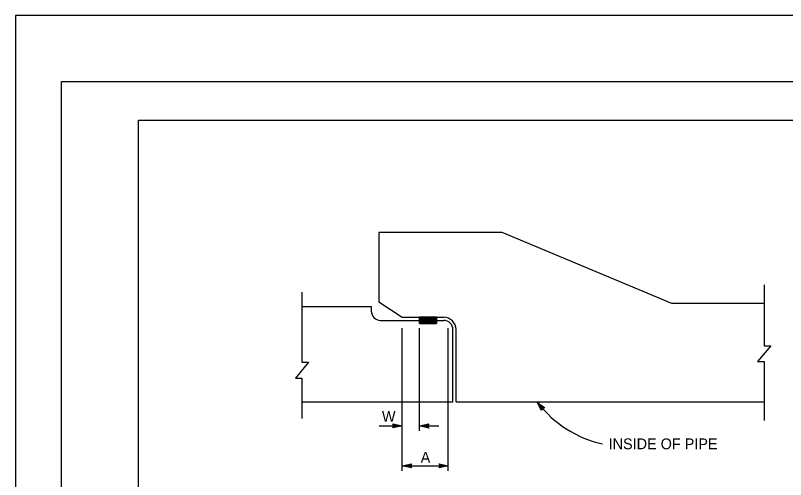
# Model space of a CAD drawing. Extents: x -894 to 866, y -472 to 714.
# Drawn here: x -894 to -394.1, y 412.1 to 713.6 of the extents above; entities that cross this region are included whole.
import ezdxf

# ---------------------------------------------------------------- set-up
doc = ezdxf.new("R2010")
doc.units = 0
for name, color, linetype in [('56 Stage 3 Anno', 7, 'Continuous'), ('57 Undefined', 7, 'Continuous'), ('60 Nongeo Data', 7, 'Continuous'), ('border_PLOTTING-ELEMENTS', 7, 'Continuous'), ('border_rw_22x34_Cut_Lines', 7, 'Continuous'), ('border_SHEET', 7, 'Continuous')]:
    doc.layers.add(name, color=color, linetype=linetype)

msp = doc.modelspace()

# ---------------------------------------------------------------- linework, layer by layer
at = {"layer": '56 Stage 3 Anno'}
for p, q in [((-643.04, 417.83), (-643.04, 510.53)), ((-631.65, 443.69), (-631.65, 510.53)), ((-613.04, 417.83), (-613.04, 510.53)), ((-552.5, 457.02), (-555.37, 462.46)), ((-555.37, 462.46), (-555.37, 462.46)), ((-555.37, 462.46), (-550.47, 458.75)), ((-552.37, 457.42), (-554.47, 461.41)), ((-554.46, 461.4), (-550.89, 458.7)), ((-552.25, 457.83), (-553.58, 460.35)), ((-553.58, 460.35), (-551.27, 458.61)), ((-552.1, 458.19), (-552.69, 459.3)), ((-552.69, 459.3), (-551.7, 458.55)), ((-552, 458.5), (-552.5, 457.02)), ((-552.5, 457.02), (-552.5, 457.02)), ((-550.47, 458.75), (-552, 458.5)), ((-550.47, 458.75), (-550.47, 458.75)), ((-657.89, 446.97), (-643.04, 446.97)), ((-648.24, 446.97), (-649.04, 448.31)), ((-649.04, 448.31), (-649.04, 448.31)), ((-649.04, 448.31), (-643.04, 446.97)), ((-643.04, 446.97), (-649.04, 445.64)), ((-649.04, 445.64), (-648.24, 446.97)), ((-649.04, 445.64), (-649.04, 445.64)), ((-648.83, 447.96), (-644.42, 446.97)), ((-644.44, 446.97), (-648.81, 446)), ((-645.81, 446.98), (-648.63, 446.35)), ((-648.59, 447.6), (-645.81, 446.98)), ((-648.42, 447.25), (-647.19, 446.98)), ((-647.19, 446.98), (-648.4, 446.71)), ((-643.04, 446.97), (-643.04, 446.97)), ((-631.65, 446.97), (-625.65, 448.3)), ((-625.65, 445.63), (-631.65, 446.97)), ((-631.65, 446.97), (-631.65, 446.97)), ((-631.65, 446.97), (-619.09, 446.97)), ((-625.86, 445.99), (-630.27, 446.97)), ((-630.25, 446.98), (-625.88, 447.94)), ((-628.88, 446.97), (-626.06, 447.6)), ((-626.1, 446.35), (-628.88, 446.97)), ((-627.5, 446.97), (-626.29, 447.24)), ((-626.27, 446.7), (-627.5, 446.97)), ((-625.65, 448.3), (-626.45, 446.97)), ((-626.45, 446.97), (-625.65, 445.63)), ((-625.65, 448.3), (-625.65, 448.3)), ((-625.65, 445.63), (-625.65, 445.63)), ((-643.04, 421.11), (-637.04, 422.44)), ((-643.04, 421.11), (-613.04, 421.11)), ((-637.04, 419.77), (-643.04, 421.11)), ((-643.04, 421.11), (-643.04, 421.11)), ((-637.26, 420.13), (-641.66, 421.11)), ((-641.65, 421.12), (-637.28, 422.08)), ((-640.28, 421.11), (-637.46, 421.74)), ((-637.5, 420.49), (-640.28, 421.11)), ((-638.9, 421.11), (-637.69, 421.38)), ((-637.67, 420.83), (-638.9, 421.11)), ((-637.04, 422.44), (-637.84, 421.11)), ((-637.84, 421.11), (-637.04, 419.77)), ((-637.04, 422.44), (-637.04, 422.44)), ((-618.24, 421.11), (-619.04, 422.45)), ((-619.04, 422.45), (-619.04, 422.45)), ((-619.04, 422.45), (-613.04, 421.11)), ((-613.04, 421.11), (-619.04, 419.78)), ((-619.04, 419.78), (-618.24, 421.11)), ((-618.83, 422.1), (-614.42, 421.11)), ((-614.44, 421.11), (-618.81, 420.14)), ((-615.81, 421.11), (-618.63, 420.49)), ((-618.59, 421.74), (-615.81, 421.11)), ((-618.42, 421.39), (-617.19, 421.12)), ((-617.19, 421.12), (-618.4, 420.85)), ((-613.04, 421.11), (-613.04, 421.11)), ((-637.04, 419.77), (-637.04, 419.77)), ((-619.04, 419.78), (-619.04, 419.78))]:
    msp.add_line(p, q, dxfattribs=at)
msp.add_arc((-497.77, 505.37), 71.65, 217.3544, 257.7609, dxfattribs=at)
at = {"layer": '60 Nongeo Data'}
for p, q in [((-643.04, 572.53), (-658.04, 572.53)), ((-658.04, 572.53), (-658.04, 527.53)), ((-578.04, 572.53), (-643.04, 572.53)), ((-468.04, 526.53), (-578.04, 572.53)), ((-408.05, 538.59), (-408.05, 498.97)), ((-708.04, 533.77), (-708.04, 488.32)), ((-658.04, 527.53), (-643.04, 517.53)), ((-408.05, 526.53), (-468.04, 526.53)), ((-708.04, 524.53), (-663.04, 524.53)), ((-663.04, 524.53), (-663.04, 521.53)), ((-657.04, 515.53), (-616.04, 515.53)), ((-643.04, 517.53), (-616.04, 517.53)), ((-620.65, 517.51), (-631.65, 517.51)), ((-631.65, 513.51), (-631.65, 517.51)), ((-631.65, 517.26), (-620.65, 517.26)), ((-631.65, 517.01), (-620.65, 517.01)), ((-631.65, 517.01), (-620.65, 517.01)), ((-631.65, 516.76), (-620.65, 516.76)), ((-631.65, 516.51), (-620.65, 516.51)), ((-620.65, 516.51), (-631.65, 516.51)), ((-631.65, 516.51), (-620.65, 516.51)), ((-631.65, 516.26), (-620.65, 516.26)), ((-631.65, 516.01), (-620.65, 516.01)), ((-631.65, 516.01), (-620.65, 516.01)), ((-631.65, 515.76), (-620.65, 515.76)), ((-631.65, 515.51), (-620.65, 515.51)), ((-620.65, 515.51), (-631.65, 515.51)), ((-631.65, 515.51), (-620.65, 515.51)), ((-631.65, 515.26), (-620.65, 515.26)), ((-631.65, 515.01), (-620.65, 515.01)), ((-631.65, 515.01), (-620.65, 515.01)), ((-620.65, 517.53), (-620.65, 513.51)), ((-631.65, 514.76), (-620.65, 514.76)), ((-631.65, 514.51), (-620.65, 514.51)), ((-620.65, 514.51), (-631.65, 514.51)), ((-631.65, 514.51), (-620.65, 514.51)), ((-631.65, 514.26), (-620.65, 514.26)), ((-631.65, 514.01), (-620.65, 514.01)), ((-631.65, 514.01), (-620.65, 514.01)), ((-631.65, 513.76), (-620.65, 513.76)), ((-631.65, 513.51), (-620.65, 513.51)), ((-620.65, 513.51), (-631.65, 513.51)), ((-610.04, 462.53), (-610.04, 509.53)), ((-608.04, 462.53), (-608.04, 509.53)), ((-403.69, 498.97), (-412.27, 488.74)), ((-408.05, 498.97), (-403.69, 498.97)), ((-703.69, 488.32), (-712.27, 478.09)), ((-708.04, 488.32), (-703.69, 488.32)), ((-412.27, 488.74), (-408.05, 488.74)), ((-408.05, 488.74), (-408.05, 450.57)), ((-712.27, 478.09), (-708.04, 478.09)), ((-708.04, 478.09), (-708.04, 451.88)), ((-708.04, 462.53), (-610.04, 462.53)), ((-608.04, 462.53), (-408.05, 462.53))]:
    msp.add_line(p, q, dxfattribs=at)
for centre, radius, start, end in [((-657.04, 521.53), 6, 180, 270), ((-616.04, 509.53), 8, 0, 90), ((-616.04, 509.53), 6, 0, 90)]:
    msp.add_arc(centre, radius, start, end, dxfattribs=at)
at = {"layer": 'border_PLOTTING-ELEMENTS'}
for points in [[(-894.04, -472.44), (865.96, -472.44), (865.96, 713.56), (-894.04, 713.56)], [(-864.04, 670.56), (835.96, 670.56), (835.96, -429.44), (-864.04, -429.44)]]:
    msp.add_lwpolyline(points, close=True, dxfattribs=at)
at = {"layer": 'border_rw_22x34_Cut_Lines'}
msp.add_lwpolyline([(-864.04, 670.56), (835.96, 670.56), (835.96, -429.44), (-864.04, -429.44)], close=True, dxfattribs=at)
at = {"layer": 'border_SHEET'}
for p, q in [((-814.04, 645.56), (810.96, 645.56)), ((-814.04, -404.44), (-814.04, 645.56))]:
    msp.add_line(p, q, dxfattribs=at)

# ---------------------------------------------------------------- texts
at = {"layer": '57 Undefined'}
for s, p in [('W', (-656.13, 449.67)), ('INSIDE OF PIPE', (-508.99, 431.85)), ('A', (-630.97, 423.08))]:
    msp.add_text(s, height=7, dxfattribs=at).set_placement(p)

doc.saveas('drawing.dxf')
